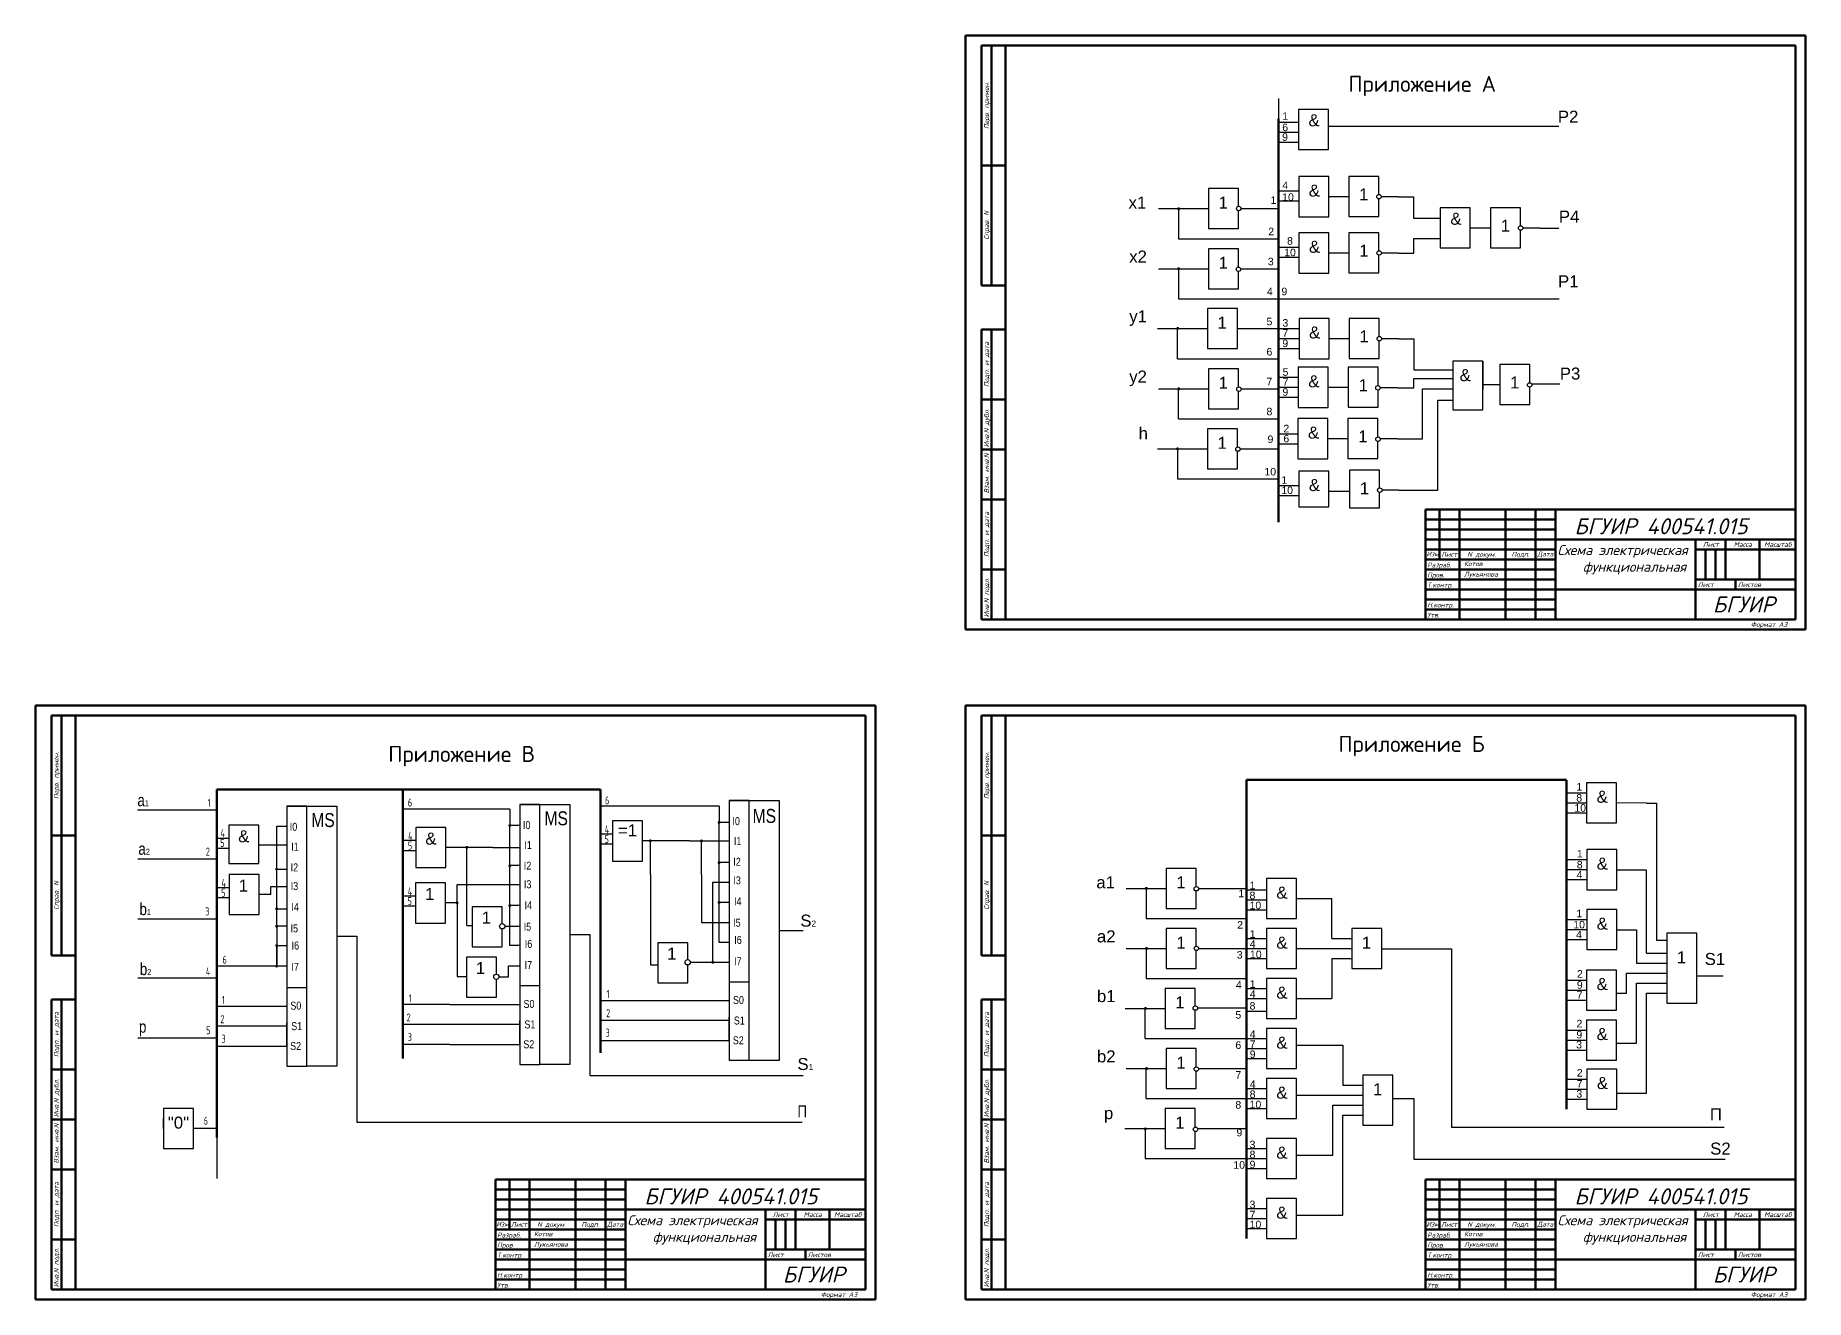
# Model space of a CAD drawing. Header units: millimetres. Extents: x 600 to 1485, y -250 to 382.
import ezdxf
from ezdxf.enums import TextEntityAlignment as Align

# ---------------------------------------------------------------- set-up
doc = ezdxf.new("R2010")
doc.units = ezdxf.units.MM
doc.layers.add('Формат А4', color=7, linetype='Continuous', lineweight=53)
doc.styles.get("Standard").update_dxf_attribs({"font": 'arial.ttf'})
doc.styles.add('ЕСКД', font='eskd15.shx', dxfattribs={"width": 0.8})
doc.styles.add('чер', font='isocpeur.ttf', dxfattribs={"oblique": 15})

msp = doc.modelspace()

# ---------------------------------------------------------------- hatches: boundary and pattern name
at = {"lineweight": 20}
h = msp.add_hatch(color=7, dxfattribs=at)
edge = h.paths.add_edge_path()
edge.add_arc((1171.57, 295.36), 0.773, 0, 360)
h = msp.add_hatch(color=7, dxfattribs=at)
edge = h.paths.add_edge_path()
edge.add_arc((1171.52, 265.35), 0.773, 0, 360)
h = msp.add_hatch(color=7, dxfattribs=at)
edge = h.paths.add_edge_path()
edge.add_arc((1171.09, 235.54), 0.773, 0, 360)
h = msp.add_hatch(color=7, dxfattribs=at)
edge = h.paths.add_edge_path()
edge.add_arc((1171.63, 205.34), 0.773, 0, 360)
h = msp.add_hatch(color=7, dxfattribs=at)
edge = h.paths.add_edge_path()
edge.add_arc((1170.97, 175.31), 0.773, 0, 360)
at = {"lineweight": 30}
h = msp.add_hatch(color=7, dxfattribs=at)
edge = h.paths.add_edge_path()
edge.add_arc((837.18, -12.98), 0.773, 0, 360)
h = msp.add_hatch(color=7, dxfattribs=at)
edge = h.paths.add_edge_path()
edge.add_arc((941.8, -11.42), 0.773, 0, 360)
h = msp.add_hatch(color=7, dxfattribs=at)
edge = h.paths.add_edge_path()
edge.add_arc((815.7, -23.94), 0.773, 0, 360)
h = msp.add_hatch(color=7, dxfattribs=at)
edge = h.paths.add_edge_path()
edge.add_arc((907.43, -20.63), 0.773, 0, 360)
h = msp.add_hatch(color=7, dxfattribs=at)
edge = h.paths.add_edge_path()
edge.add_arc((933.03, -20.7), 0.773, 0, 360)
h = msp.add_hatch(color=7, dxfattribs=at)
edge = h.paths.add_edge_path()
edge.add_arc((720.63, -34.82), 0.773, 0, 360)
h = msp.add_hatch(color=7, dxfattribs=at)
edge = h.paths.add_edge_path()
edge.add_arc((837.18, -33.1), 0.773, 0, 360)
h = msp.add_hatch(color=7, dxfattribs=at)
edge = h.paths.add_edge_path()
edge.add_arc((941.8, -31.54), 0.773, 0, 360)
at = {"lineweight": 20}
h = msp.add_hatch(color=7, dxfattribs=at)
edge = h.paths.add_edge_path()
edge.add_arc((1155.39, -44.4), 0.773, 0, 360)
at = {"lineweight": 30}
h = msp.add_hatch(color=7, dxfattribs=at)
edge = h.paths.add_edge_path()
edge.add_arc((810.79, -51.66), 0.773, 0, 360)
h = msp.add_hatch(color=7, dxfattribs=at)
edge = h.paths.add_edge_path()
edge.add_arc((837.17, -53.03), 0.773, 0, 360)
h = msp.add_hatch(color=7, dxfattribs=at)
edge = h.paths.add_edge_path()
edge.add_arc((941.79, -51.47), 0.773, 0, 360)
h = msp.add_hatch(color=7, dxfattribs=at)
edge = h.paths.add_edge_path()
edge.add_arc((720.63, -54.63), 0.773, 0, 360)
h = msp.add_hatch(color=7, dxfattribs=at)
edge = h.paths.add_edge_path()
edge.add_arc((720.63, -63.34), 0.773, 0, 360)
h = msp.add_hatch(color=7, dxfattribs=at)
edge = h.paths.add_edge_path()
edge.add_arc((720.63, -73.03), 0.773, 0, 360)
at = {"lineweight": 20}
h = msp.add_hatch(color=7, dxfattribs=at)
edge = h.paths.add_edge_path()
edge.add_arc((1155.49, -74.42), 0.773, 0, 360)
at = {"lineweight": 30}
h = msp.add_hatch(color=7, dxfattribs=at)
edge = h.paths.add_edge_path()
edge.add_arc((720.63, -83.3), 0.773, 0, 360)
h = msp.add_hatch(color=7, dxfattribs=at)
edge = h.paths.add_edge_path()
edge.add_arc((938.62, -81.38), 0.773, 0, 360)
at = {"lineweight": 20}
h = msp.add_hatch(color=7, dxfattribs=at)
edge = h.paths.add_edge_path()
edge.add_arc((1154.99, -104.42), 0.773, 0, 360)
h = msp.add_hatch(color=7, dxfattribs=at)
edge = h.paths.add_edge_path()
edge.add_arc((1155.5, -134.5), 0.773, 0, 360)
h = msp.add_hatch(color=7, dxfattribs=at)
edge = h.paths.add_edge_path()
edge.add_arc((1154.91, -164.66), 0.773, 0, 360)

# ---------------------------------------------------------------- linework, layer by layer
for p, q in [((1221.54, 350.47), (1221.54, 340.33)), ((1221.54, 340.33), (1221.54, 340.33)), ((1221.54, 340.33), (1221.54, 340.33)), ((1221.54, 338.62), (1231.4, 338.62)), ((1246.46, 336.56), (1266.55, 336.56)), ((1266.55, 336.56), (1359.71, 336.56)), ((1359.71, 336.56), (1361.62, 336.56)), ((1221.54, 333.62), (1231.4, 333.62)), ((1221.54, 328.62), (1231.4, 328.62)), ((1201.54, 305.45), (1186.54, 305.45)), ((1186.54, 305.45), (1186.54, 295.45)), ((1201.54, 296.6), (1201.54, 305.45)), ((1221.54, 304.28), (1231.69, 304.28)), ((1246.6, 301.43), (1256.6, 301.43)), ((1281.4, 301.24), (1272.82, 301.24)), ((1281.4, 301.24), (1289, 301.24)), ((1289, 301.24), (1289, 290.57)), ((1161.54, 295.45), (1181.54, 295.45)), ((1171.54, 295.45), (1171.54, 280.33)), ((1181.54, 295.45), (1186.54, 295.45)), ((1186.54, 295.45), (1186.54, 285.45)), ((1201.54, 285.45), (1201.54, 294.38)), ((1202.71, 295.45), (1221.54, 295.45)), ((1221.54, 299.28), (1231.69, 299.28)), ((1186.54, 285.45), (1201.54, 285.45)), ((1289, 290.57), (1302.29, 290.57)), ((1317.31, 285.78), (1327.41, 285.78)), ((1352.22, 285.59), (1343.63, 285.59)), ((1352.22, 285.59), (1359.82, 285.59)), ((1359.82, 285.59), (1361.66, 285.59)), ((1171.54, 280.33), (1221.54, 280.33)), ((1201.54, 275.33), (1186.54, 275.33)), ((1186.54, 275.33), (1186.54, 265.33)), ((1201.54, 266.21), (1201.54, 275.33)), ((1221.54, 276.17), (1231.69, 276.17)), ((1289.1, 273.13), (1289.1, 280.49)), ((1289.1, 280.49), (1302.29, 280.49)), ((1221.54, 271.17), (1231.69, 271.17)), ((1246.69, 273.32), (1256.69, 273.32)), ((1281.5, 273.13), (1272.92, 273.13)), ((1281.5, 273.13), (1289.1, 273.13)), ((1161.54, 265.33), (1181.54, 265.33)), ((1171.54, 265.33), (1171.54, 250.33)), ((1181.54, 265.33), (1186.54, 265.33)), ((1186.54, 265.33), (1186.54, 255.33)), ((1201.54, 255.33), (1201.54, 263.99)), ((1202.56, 265.33), (1221.54, 265.33)), ((1171.54, 250.33), (1221.54, 250.33)), ((1186.54, 255.33), (1201.54, 255.33)), ((1221.54, 250.27), (1361.78, 250.27)), ((1201.01, 245.45), (1186.01, 245.45)), ((1186.01, 245.45), (1186.01, 235.45)), ((1201.01, 233.45), (1201.01, 245.45)), ((1161.01, 235.45), (1181.01, 235.45)), ((1171.01, 220.33), (1171.01, 235.45)), ((1181.01, 235.45), (1186.01, 235.45)), ((1186.01, 235.45), (1186.01, 225.45)), ((1201.01, 235.45), (1221.54, 235.45)), ((1201.01, 225.45), (1201.01, 233.45)), ((1221.54, 235.45), (1231.76, 235.48)), ((1221.54, 230.48), (1231.76, 230.48)), ((1246.76, 230.48), (1256.76, 230.48)), ((1281.57, 230.29), (1272.99, 230.29)), ((1281.57, 230.29), (1289.17, 230.29)), ((1289.17, 230.29), (1289.17, 214.8)), ((1186.01, 225.45), (1201.01, 225.45)), ((1221.54, 225.48), (1231.76, 225.48)), ((1171.01, 220.33), (1221.54, 220.33)), ((1201.54, 215.33), (1186.54, 215.33)), ((1186.54, 215.33), (1186.54, 205.33)), ((1201.54, 206.26), (1201.54, 215.33)), ((1289.17, 214.8), (1308.59, 214.8)), ((1323.59, 219.17), (1323.59, 204.98)), ((1161.54, 205.33), (1181.54, 205.33)), ((1171.54, 190.33), (1171.54, 205.45)), ((1181.54, 205.33), (1186.54, 205.33)), ((1186.54, 205.33), (1186.54, 195.33)), ((1201.54, 195.33), (1201.54, 204.05)), ((1202.78, 205.33), (1221.54, 205.33)), ((1221.54, 211.07), (1231.39, 211.07)), ((1221.54, 206.07), (1231.39, 206.07)), ((1246.39, 206.07), (1256.39, 206.07)), ((1281.2, 205.88), (1272.28, 205.88)), ((1281.2, 205.88), (1289.16, 205.88)), ((1289.16, 205.88), (1289.16, 210.4)), ((1289.16, 210.4), (1308.59, 210.4)), ((1293.48, 180.26), (1293.48, 205.3)), ((1293.48, 205.3), (1308.59, 205.3)), ((1323.59, 207.49), (1332.14, 207.49)), ((1362.13, 207.6), (1348.12, 207.6)), ((1186.54, 195.33), (1201.54, 195.33)), ((1221.39, 201.07), (1231.39, 201.07)), ((1301.06, 154.67), (1301.06, 199.68)), ((1301.06, 199.68), (1308.59, 199.68)), ((1171.54, 190.33), (1221.54, 190.33)), ((1201.01, 185.33), (1186.01, 185.33)), ((1186.01, 185.33), (1186.01, 175.33)), ((1201.01, 176.28), (1201.01, 185.33)), ((1221.82, 182.85), (1231.21, 182.85)), ((1221.82, 177.85), (1231.21, 177.85)), ((1246.21, 180.45), (1256.21, 180.45)), ((1281.01, 180.26), (1272.35, 180.26)), ((1281.01, 180.26), (1293.48, 180.26)), ((1161.01, 175.33), (1181.01, 175.33)), ((1171.01, 175.33), (1171.01, 160.33)), ((1181.01, 175.33), (1186.01, 175.33)), ((1186.01, 175.33), (1186.01, 165.33)), ((1201.01, 165.33), (1201.01, 174.08)), ((1202.3, 175.33), (1221.54, 175.33)), ((1171.01, 160.33), (1221.54, 160.33)), ((1186.01, 165.33), (1201.01, 165.33)), ((1221.66, 156.95), (1231.66, 156.95)), ((1221.66, 151.95), (1231.66, 151.95)), ((1246.66, 154.2), (1256.66, 154.2)), ((1281.69, 154.67), (1273.22, 154.67)), ((1281.69, 154.67), (1291.24, 154.67)), ((1291.24, 154.67), (1301.06, 154.67)), ((783.71, 4.93), (790.22, 4.93)), ((1365.52, 3.39), (1375.52, 3.39)), ((837.2, -4.82), (783.71, -4.82)), ((837.2, -4.82), (837.2, -13)), ((941.83, -3.26), (882.44, -3.26)), ((941.83, -3.26), (941.83, -11.44)), ((1365.52, -1.61), (1375.52, -1.61)), ((1365.52, -6.61), (1375.52, -6.61)), ((1405.41, -1.76), (1390.47, -1.6)), ((1405.41, -1.76), (1410.46, -1.76)), ((1410.46, -1.76), (1410.46, -70.31)), ((720.63, -34.82), (720.63, -13.28)), ((720.63, -13.28), (725.63, -13.3)), ((837.2, -73), (837.2, -13)), ((882.44, -17.22), (888.54, -17.22)), ((941.83, -71.44), (941.83, -11.44)), ((690.67, -19.31), (696.64, -19.31)), ((690.67, -24.31), (696.64, -24.31)), ((725.63, -22.79), (711.64, -22.79)), ((783.71, -20.37), (790.22, -20.37)), ((783.71, -25.46), (790.22, -25.46)), ((828.69, -23.94), (805.22, -23.94)), ((815.7, -63.04), (815.7, -23.94)), ((828.69, -23.94), (842.2, -23.94)), ((882.44, -22.22), (888.54, -22.22)), ((927.02, -20.7), (903.54, -20.7)), ((907.48, -37.47), (907.48, -21.41)), ((927.02, -20.7), (946.92, -20.7)), ((933.08, -37.54), (933.08, -21.48)), ((720.63, -54.63), (720.63, -34.82)), ((720.63, -34.82), (725.63, -34.82)), ((1180.4, -34.41), (1165.4, -34.41)), ((1165.4, -34.41), (1165.4, -44.41)), ((1180.4, -43.51), (1180.4, -34.41)), ((1365.57, -30.05), (1375.57, -30.05)), ((1365.57, -35.05), (1375.57, -35.05)), ((1405.47, -35.31), (1390.6, -35.31)), ((1405.47, -76.85), (1405.47, -35.31)), ((690.64, -43.99), (696.88, -43.99)), ((717.63, -47.47), (717.63, -43.56)), ((717.63, -43.56), (725.63, -43.56)), ((810.79, -51.66), (810.79, -42.43)), ((810.79, -42.43), (842.2, -42.43)), ((907.48, -37.47), (907.48, -61.43)), ((933.08, -37.54), (933.08, -61.5)), ((1365.57, -40.05), (1375.57, -40.05)), ((690.64, -48.99), (696.88, -48.99)), ((717.63, -47.47), (711.88, -47.47)), ((783.81, -48.18), (790.04, -48.18)), ((810.79, -51.66), (805.04, -51.66)), ((810.79, -51.66), (810.79, -88.55)), ((1145.4, -44.41), (1165.4, -44.41)), ((1155.4, -44.41), (1155.4, -59.54)), ((1165.4, -44.41), (1165.4, -54.41)), ((1180.4, -54.41), (1180.4, -45.74)), ((1181.49, -44.41), (1205.4, -44.41)), ((1205.4, -45.22), (1215.32, -45.22)), ((1205.4, -50.22), (1215.32, -50.22)), ((1230.4, -49.54), (1240.4, -49.54)), ((1240.16, -49.54), (1248.16, -49.54)), ((1248.16, -69.54), (1248.16, -49.54)), ((720.63, -63.3), (720.63, -54.63)), ((720.63, -54.63), (725.63, -54.63)), ((783.81, -53.18), (790.04, -53.18)), ((907.48, -61.43), (907.48, -82.63)), ((933.08, -61.5), (946.92, -61.5)), ((1155.4, -59.54), (1205.4, -59.54)), ((1165.4, -54.41), (1180.4, -54.41)), ((1205.4, -55.22), (1215.32, -55.22)), ((1365.57, -60.05), (1375.57, -60.05)), ((720.63, -63.3), (720.63, -83.3)), ((760.63, -68.3), (760.63, -161.22)), ((815.7, -63.04), (818.42, -63.04)), ((834.92, -63.28), (842.09, -63.28)), ((877.2, -67.43), (877.2, -138.04)), ((981.92, -65.47), (983.79, -65.47)), ((1180.4, -64.54), (1165.4, -64.54)), ((1165.4, -64.54), (1165.4, -74.54)), ((1180.4, -73.31), (1180.4, -64.54)), ((1205.4, -69.54), (1215.4, -69.54)), ((1248.16, -69.54), (1258.16, -69.54)), ((1365.57, -65.05), (1375.57, -65.05)), ((1365.57, -70.05), (1375.57, -70.05)), ((1390.59, -65.13), (1400.47, -65.13)), ((1400.47, -65.13), (1400.47, -81.85)), ((1410.46, -70.31), (1415.65, -70.31)), ((720.63, -83.3), (720.63, -73.03)), ((720.63, -73.03), (725.63, -73.03)), ((828.42, -73.58), (833.42, -73.58)), ((938.63, -80.6), (938.63, -74.11)), ((1145.4, -74.54), (1165.4, -74.54)), ((1155.4, -74.54), (1155.4, -89.54)), ((1165.4, -74.54), (1165.4, -84.54)), ((1180.4, -84.54), (1180.4, -75.54)), ((1181.56, -74.54), (1205.4, -74.54)), ((1205.4, -74.54), (1215.4, -74.54)), ((1205.4, -79.54), (1215.4, -79.54)), ((1230.4, -74.54), (1240.4, -74.54)), ((1240.16, -74.54), (1250.66, -74.54)), ((1248.16, -74.54), (1258.16, -74.54)), ((1248.16, -79.54), (1258.16, -79.54)), ((1248.16, -79.54), (1248.16, -99.54)), ((1273.16, -74.63), (1283.54, -74.63)), ((1283.54, -74.63), (1308, -74.63)), ((1308, -74.63), (1308, -163.77)), ((1405.47, -76.85), (1415.65, -76.85)), ((720.63, -83.3), (690.65, -83.3)), ((836.56, -88.61), (836.56, -83.1)), ((836.56, -83.1), (842.2, -83.1)), ((907.48, -82.63), (911.12, -82.63)), ((927.4, -81.38), (946.92, -81.38)), ((1165.4, -84.54), (1180.4, -84.54)), ((1395.47, -96.85), (1395.47, -86.85)), ((1395.47, -86.85), (1405.47, -86.85)), ((1400.47, -81.85), (1405.47, -81.85)), ((1405.47, -81.85), (1415.65, -81.85)), ((1405.47, -86.85), (1415.65, -86.85)), ((1430.85, -88.17), (1443.85, -88.17)), ((810.79, -88.55), (815.48, -88.55)), ((831.76, -88.61), (836.56, -88.61)), ((921.12, -91.59), (926.12, -91.59)), ((1155.4, -89.54), (1205.4, -89.54)), ((1179.87, -94.41), (1164.87, -94.41)), ((1164.87, -94.41), (1164.87, -104.41)), ((1179.87, -103.17), (1179.87, -94.41)), ((1205.4, -94.54), (1215.4, -94.54)), ((1365.51, -90.25), (1375.51, -90.25)), ((1365.51, -95.25), (1375.51, -95.25)), ((1390.47, -96.85), (1395.47, -96.85)), ((1400.47, -121.85), (1400.47, -91.85)), ((1400.47, -91.85), (1405.47, -91.85)), ((1405.47, -91.85), (1415.65, -91.85)), ((1405.47, -96.85), (1415.65, -96.85)), ((1405.47, -146.85), (1405.47, -96.85)), ((807.16, -102.42), (783.81, -102.42)), ((825.48, -98.82), (830.48, -98.82)), ((1144.87, -104.41), (1164.87, -104.41)), ((1154.87, -119.54), (1154.87, -104.41)), ((1164.87, -104.41), (1164.87, -114.41)), ((1179.87, -114.41), (1179.87, -105.4)), ((1205.4, -104.33), (1181.03, -104.33)), ((1205.4, -99.54), (1215.4, -99.54)), ((1205.5, -105.84), (1215.5, -105.84)), ((1230.4, -99.54), (1240.4, -99.54)), ((1240.16, -99.54), (1248.16, -99.54)), ((1365.51, -100.25), (1375.51, -100.25)), ((807.2, -112.42), (783.71, -112.42)), ((1164.87, -114.41), (1179.87, -114.41)), ((807.2, -122.42), (783.81, -122.42)), ((1154.87, -119.54), (1205.4, -119.54)), ((1205.4, -119.54), (1215.4, -119.54)), ((1230.72, -122.85), (1241.22, -122.85)), ((1241.22, -122.85), (1253.72, -122.85)), ((1253.72, -122.85), (1253.72, -142.85)), ((1365.51, -115.25), (1375.51, -115.25)), ((1365.51, -120.25), (1375.51, -120.25)), ((1390.47, -121.85), (1400.47, -121.85)), ((1180.4, -124.54), (1165.4, -124.54)), ((1165.4, -124.54), (1165.4, -134.54)), ((1180.4, -133.65), (1180.4, -124.54)), ((1205.4, -124.54), (1215.4, -124.54)), ((1205.4, -129.54), (1215.4, -129.54)), ((1365.51, -125.25), (1375.51, -125.25)), ((877.2, -138.04), (983.85, -138.04)), ((1145.4, -134.54), (1165.4, -134.54)), ((1155.4, -149.54), (1155.4, -134.41)), ((1165.4, -134.54), (1165.4, -144.54)), ((1180.4, -144.54), (1180.4, -135.88)), ((1181.48, -134.54), (1205.4, -134.54)), ((1365.65, -139.73), (1375.65, -139.73)), ((1155.4, -149.54), (1205.93, -149.54)), ((1165.4, -144.54), (1180.4, -144.54)), ((1205.4, -144.54), (1215.4, -144.54)), ((1205.4, -149.54), (1215.4, -149.54)), ((1230.72, -147.85), (1243.72, -147.85)), ((1243.72, -147.85), (1253.72, -147.85)), ((1253.72, -142.85), (1263.72, -142.85)), ((1253.72, -147.85), (1263.72, -147.85)), ((1278.59, -149.54), (1289.09, -149.54)), ((1289.09, -149.54), (1289.09, -179.82)), ((1365.65, -144.73), (1375.65, -144.73)), ((1365.65, -149.73), (1375.65, -149.73)), ((1390.47, -146.85), (1405.47, -146.85)), ((1179.87, -154.54), (1164.87, -154.54)), ((1164.87, -154.54), (1164.87, -164.54)), ((1179.87, -163.75), (1179.87, -154.54)), ((1205.4, -154.54), (1215.4, -154.54)), ((1248.72, -177.85), (1248.72, -152.85)), ((1248.72, -152.85), (1253.72, -152.85)), ((1253.72, -152.85), (1263.72, -152.85)), ((1253.72, -157.85), (1263.72, -157.85)), ((1253.72, -207.85), (1253.72, -157.85)), ((760.63, -161.22), (983.26, -161.22)), ((1144.69, -164.54), (1164.87, -164.54)), ((1154.87, -164.54), (1154.87, -179.54)), ((1164.87, -164.54), (1164.87, -174.54)), ((1179.87, -174.54), (1179.87, -165.96)), ((1181.08, -164.54), (1204.87, -164.54)), ((1308, -163.77), (1444.32, -163.77)), ((690.66, -169.02), (690.66, -189.45)), ((1164.87, -174.54), (1179.87, -174.54)), ((1205.4, -174.54), (1215.4, -174.54)), ((1154.87, -179.54), (1205.4, -179.54)), ((1205.4, -179.54), (1215.4, -179.54)), ((1205.4, -184.54), (1215.4, -184.54)), ((1230.72, -177.85), (1241.22, -177.85)), ((1241.22, -177.85), (1248.72, -177.85)), ((1289.09, -179.82), (1444.78, -179.82)), ((1205.4, -204.54), (1215.4, -204.54)), ((1205.4, -209.54), (1215.4, -209.54)), ((1230.72, -207.85), (1241.22, -207.85)), ((1241.22, -207.85), (1253.72, -207.85)), ((1205.4, -214.54), (1215.4, -214.54))]:
    msp.add_line(p, q)
at = {"lineweight": 70}
for p, q in [((1221.54, 325.45), (1221.54, 340.33)), ((1221.54, 325.45), (1221.54, 138.61)), ((1205.4, -14.41), (1205.4, 9.79)), ((1205.4, 9.79), (1365.4, 9.79)), ((1365.51, 9.75), (1365.51, -154.72)), ((690.64, 4.93), (882.44, 4.93)), ((690.64, 4.93), (690.66, -169.02)), ((783.71, 4.93), (783.71, -129.5)), ((882.44, 4.93), (882.44, -126.66)), ((1205.4, -14.41), (1205.4, -219.54))]:
    msp.add_line(p, q, dxfattribs=at)
at = {"lineweight": 30}
for p, q in [((651.1, -5.12), (690.47, -5.12)), ((651.28, -29.57), (690.64, -29.57)), ((651.28, -59.57), (690.64, -59.57)), ((651.28, -89.17), (690.64, -89.17)), ((651.28, -119.18), (690.64, -119.18))]:
    msp.add_line(p, q, dxfattribs=at)
at = {"color": 7, "lineweight": 30}
for p, q in [((725.63, -3.3), (725.63, -133.3)), ((735.63, -3.3), (725.63, -3.3)), ((725.63, -3.3), (750.63, -3.3)), ((725.63, -3.3), (725.63, -13.3)), ((735.63, -133.3), (735.63, -3.3)), ((750.63, -3.3), (750.63, -133.3)), ((842.2, -2.43), (842.2, -132.43)), ((852.2, -2.43), (842.2, -2.43)), ((842.2, -2.43), (867.2, -2.43)), ((842.2, -2.43), (842.2, -12.43)), ((852.2, -132.43), (852.2, -2.43)), ((867.2, -2.43), (867.2, -132.43)), ((946.92, -0.47), (946.92, -130.47)), ((956.92, -0.47), (946.92, -0.47)), ((946.92, -0.47), (971.92, -0.47)), ((956.92, -130.47), (956.92, -0.47)), ((971.92, -0.47), (971.92, -130.47)), ((842.2, -13), (837.2, -13)), ((946.83, -11.44), (941.83, -11.44)), ((690.67, -32.06), (690.67, -52.06)), ((725.63, -33.3), (725.63, -43.3)), ((842.2, -33), (837.2, -33)), ((842.2, -32.43), (842.2, -42.43)), ((946.83, -31.44), (941.83, -31.44)), ((842.2, -53), (837.2, -53)), ((842.2, -52.43), (842.2, -62.43)), ((946.83, -51.44), (941.83, -51.44)), ((725.63, -53.3), (725.63, -63.3)), ((818.42, -53.58), (818.42, -73.58)), ((833.42, -53.58), (818.42, -53.58)), ((833.42, -62.09), (833.42, -53.58)), ((725.63, -63.3), (720.63, -63.3)), ((750.63, -68.3), (760.63, -68.3)), ((833.42, -73.58), (833.42, -64.68)), ((867.2, -67.43), (877.2, -67.43)), ((971.92, -65.47), (981.92, -65.47)), ((725.63, -73.3), (725.63, -83.3)), ((815.48, -78.82), (815.48, -98.82)), ((830.48, -78.82), (815.48, -78.82)), ((818.42, -73.58), (828.42, -73.58)), ((830.48, -87.34), (830.48, -78.82)), ((842.2, -73), (837.2, -73)), ((842.2, -72.43), (842.2, -82.43)), ((911.12, -71.59), (911.12, -91.59)), ((926.12, -71.59), (911.12, -71.59)), ((926.12, -80.1), (926.12, -71.59)), ((946.83, -71.44), (941.83, -71.44)), ((725.63, -83.3), (720.63, -83.3)), ((926.12, -91.59), (926.12, -82.69)), ((725.63, -93.9), (735.63, -93.9)), ((830.48, -98.82), (830.48, -89.93)), ((842.2, -93.03), (852.2, -93.03)), ((911.12, -91.59), (921.12, -91.59)), ((946.92, -91.08), (956.92, -91.08)), ((690.58, -103.28), (725.63, -103.29)), ((807.16, -102.42), (842.2, -102.42)), ((815.48, -98.82), (825.48, -98.82)), ((882.44, -100.47), (946.92, -100.47)), ((725.63, -113.29), (690.63, -113.29)), ((725.63, -123.29), (725.63, -111.56)), ((725.63, -111.56), (725.63, -113.29)), ((725.63, -113.29), (725.63, -123.29)), ((783.81, -124.23), (783.81, -114.23)), ((842.2, -112.42), (807.2, -112.42)), ((842.2, -122.42), (842.2, -110.7)), ((842.2, -110.7), (842.2, -112.42)), ((842.2, -112.42), (842.2, -122.42)), ((946.92, -110.47), (882.44, -110.47)), ((946.92, -120.47), (946.92, -108.74)), ((946.92, -108.74), (946.92, -110.47)), ((946.92, -110.47), (946.92, -120.47)), ((690.63, -123.29), (725.63, -123.29)), ((807.2, -122.42), (842.2, -122.42)), ((882.44, -120.47), (946.92, -120.47)), ((842.2, -132.43), (852.2, -132.43)), ((867.2, -132.43), (852.2, -132.43)), ((971.92, -130.47), (946.92, -130.47)), ((725.63, -133.3), (735.63, -133.3)), ((750.63, -133.3), (735.63, -133.3)), ((664.05, -154.51), (664.05, -174.51)), ((679.08, -154.51), (664.08, -154.51)), ((664.08, -154.51), (664.08, -159.51)), ((679.05, -165.61), (679.08, -154.51)), ((664.08, -164.51), (664.08, -159.51)), ((664.08, -164.51), (664.08, -169.51)), ((664.08, -164.51), (664.08, -169.51)), ((679.05, -164.29), (690.62, -164.28)), ((679.05, -174.51), (679.05, -165.61)), ((664.03, -174.51), (679.05, -174.51))]:
    msp.add_line(p, q, dxfattribs=at)
for points in [[(1231.46, 325.02), (1246.46, 325.02), (1246.46, 344.88), (1231.46, 344.88)], [(1231.6, 291.28), (1246.6, 291.28), (1246.6, 311.43), (1231.6, 311.43)], [(1302.31, 275.73), (1317.31, 275.73), (1317.31, 295.88), (1302.31, 295.88)], [(1231.69, 263.17), (1246.69, 263.17), (1246.69, 283.32), (1231.69, 283.32)], [(1231.76, 220.33), (1246.76, 220.33), (1246.76, 240.48), (1231.76, 240.48)], [(1231.39, 195.92), (1246.39, 195.92), (1246.39, 216.07), (1231.39, 216.07)], [(1308.59, 194.74), (1323.59, 194.74), (1323.59, 219.17), (1308.59, 219.17)], [(1231.21, 170.3), (1246.21, 170.3), (1246.21, 190.45), (1231.21, 190.45)], [(1231.66, 146.25), (1246.66, 146.25), (1246.66, 164.2), (1231.66, 164.2)], [(1375.52, -11.6), (1390.52, -11.6), (1390.52, 8.39), (1375.52, 8.39)], [(696.64, -32.06), (711.64, -32.06), (711.64, -12.79), (696.64, -12.79)], [(790.22, -34.02), (805.22, -34.02), (805.22, -13.94), (790.22, -13.94)], [(888.54, -30.78), (903.54, -30.78), (903.54, -10.7), (888.54, -10.7)], [(1375.57, -45.09), (1390.57, -45.09), (1390.57, -25.05), (1375.57, -25.05)], [(696.88, -57.55), (711.88, -57.55), (711.88, -37.47), (696.88, -37.47)], [(790.04, -61.74), (805.04, -61.74), (805.04, -41.66), (790.04, -41.66)], [(1215.4, -59.54), (1230.4, -59.54), (1230.4, -39.54), (1215.4, -39.54)], [(1375.57, -75.04), (1390.57, -75.04), (1390.57, -55.05), (1375.57, -55.05)], [(1215.4, -84.54), (1230.4, -84.54), (1230.4, -64.54), (1215.4, -64.54)], [(1258.16, -84.54), (1273.16, -84.54), (1273.16, -64.54), (1258.16, -64.54)], [(1415.65, -101.85), (1430.65, -101.85), (1430.65, -66.78), (1415.65, -66.78)], [(1375.51, -105.25), (1390.51, -105.25), (1390.51, -85.25), (1375.51, -85.25)], [(1215.4, -109.54), (1230.4, -109.54), (1230.4, -89.54), (1215.4, -89.54)], [(1215.4, -134.54), (1230.4, -134.54), (1230.4, -114.54), (1215.4, -114.54)], [(1375.51, -130.25), (1390.51, -130.25), (1390.51, -110.25), (1375.51, -110.25)], [(1215.4, -159.47), (1230.4, -159.47), (1230.4, -139.54), (1215.4, -139.54)], [(1263.72, -162.85), (1278.72, -162.85), (1278.72, -137.85), (1263.72, -137.85)], [(1375.65, -154.73), (1390.65, -154.73), (1390.65, -134.73), (1375.65, -134.73)], [(1215.4, -189.45), (1230.4, -189.45), (1230.4, -169.54), (1215.4, -169.54)], [(1215.4, -219.54), (1230.4, -219.54), (1230.4, -199.54), (1215.4, -199.54)]]:
    msp.add_lwpolyline(points, close=True)
for points in [[(1271.59, 302.47), (1271.59, 311.47), (1256.59, 311.47), (1256.59, 291.47), (1271.59, 291.47), (1271.59, 300.25)], [(1342.4, 286.82), (1342.4, 295.82), (1327.4, 295.82), (1327.4, 275.82), (1342.4, 275.82), (1342.4, 284.6)], [(1271.69, 274.36), (1271.69, 283.36), (1256.69, 283.36), (1256.69, 263.36), (1271.69, 263.36), (1271.69, 272.14)], [(1271.76, 231.51), (1271.76, 240.52), (1256.76, 240.52), (1256.76, 220.52), (1271.76, 220.52), (1271.76, 229.3)], [(1271.39, 206.91), (1271.39, 216.11), (1256.39, 216.11), (1256.39, 196.11), (1271.39, 196.11), (1271.39, 204.72)], [(1347.12, 208.38), (1347.12, 217.47), (1332.12, 217.47), (1332.12, 197.47), (1347.12, 197.47), (1347.12, 206.15)], [(1271.2, 181.25), (1271.2, 190.49), (1256.2, 190.49), (1256.2, 170.49), (1271.2, 170.49), (1271.2, 179.02)], [(1272, 155.76), (1272, 164.59), (1257, 164.59), (1257, 145.9), (1272, 145.9), (1272, 153.54)], [(938.63, -74.11), (938.63, -41.33), (946.92, -41.33)]]:
    msp.add_lwpolyline(points)
for centre in [(1271.71, 301.36), (1201.6, 295.49), (1342.53, 285.71), (1271.81, 273.25), (1201.46, 265.1), (1271.88, 230.41), (1201.68, 205.15), (1271.17, 205.82), (1347.06, 207.26), (1271.24, 180.14), (1201.2, 175.18), (1272.11, 154.65), (1180.4, -44.62), (1180.45, -74.43), (1179.92, -104.28), (1180.38, -134.76), (1180.01, -164.86)]:
    msp.add_circle(centre, 1.11)
for centre in [(833.39, -63.37), (830.44, -88.61), (926.09, -81.38)]:
    msp.add_circle(centre, 1.32, dxfattribs=at)
at = {"layer": 'Формат А4', "color": 7}
for p, q in [((1065, 85), (1065, 382)), ((1065, 382), (1485, 382)), ((1485, 382), (1485, 85)), ((1073, 257), (1073, 377)), ((1073, 377), (1295, 377)), ((1078, 377), (1078, 257)), ((1295, 377), (1078, 377)), ((1085, 90), (1085, 377)), ((1295, 377), (1480, 377)), ((1480, 377), (1480, 90)), ((1085, 317), (1073, 317)), ((1085, 257), (1073, 257)), ((1073, 90), (1073, 235)), ((1073, 235), (1085, 235)), ((1078, 235), (1078, 90)), ((1085, 235), (1078, 235)), ((1073, 200), (1085, 200)), ((1085, 175), (1073, 175)), ((1073, 150), (1085, 150)), ((1295, 145), (1480, 145)), ((1295, 145), (1295, 90)), ((1302, 120), (1302, 145)), ((1312, 145), (1312, 90)), ((1335, 90), (1335, 145)), ((1350, 145), (1350, 90)), ((1360, 90), (1360, 145)), ((1295, 140), (1360, 140)), ((1360, 135), (1295, 135)), ((1295, 130), (1360, 130)), ((1360, 125), (1295, 125)), ((1480, 130), (1360, 130)), ((1430, 130), (1430, 90)), ((1430, 125), (1480, 125)), ((1435, 110), (1435, 125)), ((1440, 125), (1440, 110)), ((1445, 130), (1445, 110)), ((1462, 110), (1462, 130)), ((1295, 120), (1360, 120)), ((1085, 115), (1073, 115)), ((1360, 115), (1295, 115)), ((1295, 110), (1360, 110)), ((1480, 110), (1430, 110)), ((1450, 105), (1450, 110)), ((1360, 105), (1295, 105)), ((1295, 100), (1360, 100)), ((1360, 105), (1480, 105)), ((1295, 90), (1073, 90)), ((1073, 90), (1295, 90)), ((1360, 95), (1295, 95)), ((1480, 90), (1295, 90)), ((1485, 85), (1065, 85)), ((600, -250), (600, 47)), ((600, 47), (1020, 47)), ((1020, 47), (1020, -250)), ((1065, -250), (1065, 47)), ((1065, 47), (1485, 47)), ((1485, 47), (1485, -250)), ((608, -78), (608, 42)), ((608, 42), (830, 42)), ((613, 42), (613, -78)), ((830, 42), (613, 42)), ((620, -245), (620, 42)), ((830, 42), (1015, 42)), ((1015, 42), (1015, -245)), ((1073, -78), (1073, 42)), ((1073, 42), (1295, 42)), ((1078, 42), (1078, -78)), ((1295, 42), (1078, 42)), ((1085, -245), (1085, 42)), ((1295, 42), (1480, 42)), ((1480, 42), (1480, -245)), ((620, -18), (608, -18)), ((1085, -18), (1073, -18)), ((620, -78), (608, -78)), ((1085, -78), (1073, -78)), ((608, -245), (608, -100)), ((608, -100), (620, -100)), ((613, -100), (613, -245)), ((620, -100), (613, -100)), ((1073, -245), (1073, -100)), ((1073, -100), (1085, -100)), ((1078, -100), (1078, -245)), ((1085, -100), (1078, -100)), ((608, -135), (620, -135)), ((1073, -135), (1085, -135)), ((620, -160), (608, -160)), ((1085, -160), (1073, -160)), ((608, -185), (620, -185)), ((1073, -185), (1085, -185)), ((830, -190), (1015, -190)), ((830, -190), (830, -245)), ((837, -215), (837, -190)), ((847, -190), (847, -245)), ((870, -245), (870, -190)), ((885, -190), (885, -245)), ((895, -245), (895, -190)), ((1295, -190), (1480, -190)), ((1295, -190), (1295, -245)), ((1302, -215), (1302, -190)), ((1312, -190), (1312, -245)), ((1335, -245), (1335, -190)), ((1350, -190), (1350, -245)), ((1360, -245), (1360, -190)), ((830, -195), (895, -195)), ((895, -200), (830, -200)), ((1295, -195), (1360, -195)), ((1360, -200), (1295, -200)), ((830, -205), (895, -205)), ((895, -210), (830, -210)), ((1015, -205), (895, -205)), ((965, -205), (965, -245)), ((965, -210), (1015, -210)), ((970, -225), (970, -210)), ((975, -210), (975, -225)), ((980, -205), (980, -225)), ((997, -225), (997, -205)), ((1295, -205), (1360, -205)), ((1360, -210), (1295, -210)), ((1480, -205), (1360, -205)), ((1430, -205), (1430, -245)), ((1430, -210), (1480, -210)), ((1435, -225), (1435, -210)), ((1440, -210), (1440, -225)), ((1445, -205), (1445, -225)), ((1462, -225), (1462, -205)), ((620, -220), (608, -220)), ((830, -215), (895, -215)), ((895, -220), (830, -220)), ((1085, -220), (1073, -220)), ((1295, -215), (1360, -215)), ((1360, -220), (1295, -220)), ((830, -225), (895, -225)), ((895, -230), (830, -230)), ((895, -230), (1015, -230)), ((1015, -225), (965, -225)), ((985, -230), (985, -225)), ((1295, -225), (1360, -225)), ((1360, -230), (1295, -230)), ((1360, -230), (1480, -230)), ((1480, -225), (1430, -225)), ((1450, -230), (1450, -225)), ((830, -235), (895, -235)), ((1295, -235), (1360, -235)), ((830, -245), (608, -245)), ((608, -245), (830, -245)), ((895, -240), (830, -240)), ((1015, -245), (830, -245)), ((1295, -245), (1073, -245)), ((1073, -245), (1295, -245)), ((1360, -240), (1295, -240)), ((1480, -245), (1295, -245)), ((1020, -250), (600, -250)), ((1485, -250), (1065, -250))]:
    msp.add_line(p, q, dxfattribs=at)

# ---------------------------------------------------------------- texts
for s, height, p in [('6', 3.77, (1223.35, 334.15)), ('1', 3.77, (1223.35, 339.8)), ('&', 6, (1236.46, 336.56)), ('P2', 6, (1361.16, 338.37)), ('9', 3.77, (1223.29, 329.3)), ('x1', 6, (1146.54, 295.45)), ('1', 6, (1191.54, 295.45)), ('1', 3.77, (1217.48, 297.74)), ('4', 3.77, (1223.37, 305.18)), ('10', 3.767, (1223.32, 299.28)), ('&', 6, (1236.6, 301.43)), ('1', 6, (1261.75, 299.49)), ('&', 6, (1307.43, 287.34)), ('P4', 6, (1361.66, 288.42)), ('2', 3.77, (1216.36, 282.08)), ('1', 6, (1332.56, 283.84)), ('x2', 6, (1146.85, 268.44)), ('10', 3.767, (1224.32, 271.63)), ('8', 3.77, (1225.75, 277.38)), ('&', 6, (1236.69, 273.32)), ('1', 6, (1261.84, 271.38)), ('1', 6, (1191.54, 265.33)), ('3', 3.77, (1216.14, 267.08)), ('P1', 6, (1361.25, 256.04)), ('4', 3.77, (1215.7, 252.08)), ('9', 3.77, (1222.95, 252.11)), ('y1', 6, (1146.85, 238.57)), ('1', 6, (1191.01, 235.45)), ('5', 3.77, (1215.47, 237.08)), ('3', 3.77, (1223.44, 236.38)), ('7', 3.77, (1223.44, 231.38)), ('&', 6, (1236.76, 230.48)), ('1', 6, (1261.91, 228.54)), ('6', 3.77, (1215.47, 221.96)), ('9', 3.77, (1223.39, 226.17)), ('y2', 6, (1146.85, 208.44)), ('5', 3.77, (1223.5, 211.83)), ('&', 6, (1312.06, 209.15)), ('P3', 6, (1362.13, 209.95)), ('1', 6, (1191.54, 205.33)), ('7', 3.77, (1215.47, 207.08)), ('9', 3.77, (1223.44, 201.85)), ('7', 3.77, (1223.5, 206.83)), ('&', 6, (1236.39, 206.07)), ('1', 6, (1261.54, 204.14)), ('1', 6, (1337.28, 205.49)), ('8', 3.77, (1215.47, 192.08)), ('h', 6, (1151.54, 180.06)), ('2', 3.77, (1223.92, 183.56)), ('&', 6, (1236.21, 180.45)), ('1', 6, (1191.01, 175.33)), ('9', 3.77, (1216, 178.22)), ('6', 3.77, (1223.92, 178.56)), ('1', 6, (1261.36, 178.51)), ('10', 3.767, (1214.42, 162.03)), ('1', 3.77, (1222.93, 157.86)), ('&', 6, (1236.66, 154.2)), ('10', 3.767, (1222.87, 152.72)), ('1', 6, (1262.16, 152.61)), ('8', 3.77, (1370.36, -1.05)), ('1', 3.77, (1370.42, 4.49)), ('&', 6, (1380.52, -1.61)), ('10', 3.767, (1369.39, -6.07)), ('&', 6, (701.37, -21.37)), ('&', 6, (794.95, -22.52)), ('=1', 6, (891.23, -18.43)), ('1', 3.77, (1370.66, -28.93)), ('8', 3.77, (1370.6, -34.46)), ('&', 6, (1380.57, -35.05)), ('1', 6, (701.62, -46.05)), ('1', 6, (794.78, -50.24)), ('a1', 6, (1130.4, -44.41)), ('1', 6, (1170.4, -44.41)), ('1', 3.77, (1207, -44.84)), ('&', 6, (1220.4, -49.54)), ('4', 3.77, (1370.47, -39.48)), ('1', 3.77, (1201.39, -48.88)), ('8', 3.77, (1207, -49.84)), ('10', 3.767, (1207, -54.84)), ('1', 6, (823.15, -62.01)), ('2', 3.77, (1200.82, -64.54)), ('10', 3.767, (1368.84, -64.42)), ('1', 3.77, (1370.42, -58.88)), ('&', 6, (1380.57, -65.05)), ('a2', 6, (1130.71, -71.43)), ('1', 6, (1170.4, -74.54)), ('4', 3.77, (1207.08, -74.16)), ('1', 3.77, (1207.08, -69.16)), ('&', 6, (1220.4, -74.54)), ('1', 6, (1263.16, -74.54)), ('4', 3.77, (1370.23, -69.44)), ('1', 6, (915.85, -80.02)), ('3', 3.77, (1200.6, -79.54)), ('10', 3.767, (1207.19, -79.3)), ('1', 6, (1420.65, -81.85)), ('S1', 6, (1434.56, -82.72)), ('1', 6, (820.2, -87.26)), ('2', 3.77, (1370.7, -89.06)), ('b1', 6, (1130.71, -101.3)), ('4', 3.77, (1200.16, -94.54)), ('4', 3.77, (1207.08, -99.16)), ('1', 3.77, (1207.08, -94.16)), ('&', 6, (1220.4, -99.54)), ('7', 3.77, (1370.51, -99.62)), ('9', 3.77, (1370.64, -94.6)), ('&', 6, (1380.51, -95.25)), ('1', 6, (1169.87, -104.41)), ('5', 3.77, (1199.93, -109.54)), ('8', 3.77, (1207.02, -105.06)), ('2', 3.77, (1370.47, -113.89)), ('&', 6, (1380.51, -120.25)), ('6', 3.77, (1199.93, -124.66)), ('4', 3.77, (1207.08, -119.22)), ('7', 3.77, (1207.08, -124.22)), ('&', 6, (1220.4, -124.54)), ('3', 3.77, (1370.28, -124.44)), ('9', 3.77, (1370.41, -119.43)), ('b2', 6, (1130.71, -131.43)), ('1', 6, (1170.4, -134.54)), ('9', 3.77, (1207.08, -129.22)), ('7', 3.77, (1199.93, -139.54)), ('4', 3.77, (1207.08, -144.22)), ('7', 3.77, (1370.53, -144.02)), ('2', 3.77, (1370.6, -138.48)), ('&', 6, (1380.65, -144.73)), ('8', 3.77, (1207.08, -149.22)), ('&', 6, (1220.4, -149.54)), ('1', 6, (1268.72, -147.85)), ('3', 3.77, (1370.4, -149.04)), ('"0"', 6, (666.22, -164.52)), ('p', 6, (1134.21, -159.81)), ('1', 6, (1169.87, -164.54)), ('8', 3.77, (1199.93, -154.54)), ('10', 3.767, (1207.02, -154.36)), ('П', 6, (1437.13, -160.36)), ('9', 3.77, (1200.46, -168.4)), ('3', 3.77, (1207.02, -174.36)), ('8', 3.77, (1207.02, -179.36)), ('&', 6, (1220.4, -179.54)), ('S2', 6, (1437.29, -177.5)), ('10', 3.767, (1198.88, -184.59)), ('9', 3.77, (1207.02, -184.36)), ('3', 3.77, (1207.02, -204.36)), ('&', 6, (1220.4, -209.54)), ('7', 3.77, (1207.02, -209.36)), ('10', 3.767, (1207.02, -214.36))]:
    msp.add_text(s, height=height).set_placement(p)
at = {"lineweight": 30, "width": 7.615, "attachment_point": 1, "style": 'ЕСКД'}
for s, insert, char_height in [('{\\fArial|b0|i0|c0|p0;а\\H0.5x;1}', (651, 2.66), 6), ('{1}', (686.1, 0.36), 4), ('6', (786.21, 0.47), 4), ('6', (884.75, 1.57), 4), ('{\\fArial|b0|i0|c0|p0;\\H1.75x;MS}', (737.91, -6.77), 4), ('{\\fArial|b0|i0|c0|p0;\\H1.75x;MS}', (854.49, -5.9), 4), ('{\\fArial|b0|i0|c0|p0;\\H0.666667x;I0}', (948.49, -8.81), 6), ('{\\fArial|b0|i0|c0|p0;\\H1.75x;MS}', (958.55, -4.7), 4), ('4', (692.49, -14.8), 4), ('{\\fArial|b0|i0|c0|p0;\\H0.666667x;I0}', (727.19, -11.64), 6), ('4', (786.33, -16.19), 4), ('{\\fArial|b0|i0|c0|p0;\\H0.666667x;I0}', (843.77, -10.77), 6), ('4', (884.65, -12.95), 4), ('{\\fArial|b0|i0|c0|p0;а\\H0.5x;2}', (651.47, -21.62), 6), ('2', (685.22, -24.03), 4), ('5', (692.4, -19.68), 4), ('{\\fArial|b0|i0|c0|p0;I1}', (727.9, -21.61), 4), ('5', (786.24, -21.07), 4), ('{\\fArial|b0|i0|c0|p0;I1}', (844.47, -20.74), 4), ('5', (884.56, -17.83), 4), ('{\\fArial|b0|i0|c0|p0;I1}', (949.19, -18.78), 4), ('{\\fArial|b0|i0|c0|p0;I2}', (727.62, -31.94), 4), ('{\\fArial|b0|i0|c0|p0;I2}', (844.19, -31.08), 4), ('{\\fArial|b0|i0|c0|p0;I2}', (948.91, -29.12), 4), ('4', (692.99, -39.72), 4), ('{\\fArial|b0|i0|c0|p0;\\H0.666667x;I3}', (727.65, -41.24), 6), ('4', (786.16, -43.91), 4), ('{\\fArial|b0|i0|c0|p0;\\H0.666667x;I3}', (844.23, -40.37), 6), ('{\\fArial|b0|i0|c0|p0;\\H0.666667x;I3}', (948.95, -38.42), 6), ('{\\fArial|b0|i0|c0|p0;b\\H0.5x;1}', (652.02, -51.8), 6), ('5', (692.91, -44.6), 4), ('{\\fArial|b0|i0|c0|p0;I4}', (728, -51.73), 4), ('5', (786.07, -48.8), 4), ('{\\fArial|b0|i0|c0|p0;I4}', (844.58, -50.87), 4), ('{\\fArial|b0|i0|c0|p0;I4}', (949.3, -48.91), 4), ('3', (684.91, -53.95), 4), ('{\\fArial|b0|i0|c0|p0;I5}', (844.12, -61.56), 4), ('{\\fArial|b0|i0|c0|p0;I5}', (948.84, -59.6), 4), ('{\\fArial|b0|i0|c0|p0;I5}', (727.55, -62.42), 4), ('{\\fArial|b0|i0|c0|p0;\\H0.666667x;I6}', (844.68, -70.15), 6), ('{\\fArial|b0|i0|c0|p0;\\H0.666667x;I6}', (949.4, -68.19), 6), ('6', (693.52, -78.07), 4), ('{\\fArial|b0|i0|c0|p0;\\H0.666667x;I6}', (728.1, -71.01), 6), ('{\\fArial|b0|i0|c0|p0;I7}', (949.31, -78.86), 4), ('{\\fArial|b0|i0|c0|p0;b\\H0.5x;2}', (652.2, -81.78), 6), ('4', (685.22, -83.95), 4), ('{\\fArial|b0|i0|c0|p0;I7}', (728.01, -81.68), 4), ('{\\fArial|b0|i0|c0|p0;I7}', (844.59, -80.81), 4), ('{1}', (885.51, -95.26), 4), ('{1}', (693.27, -98.19), 4), ('{\\fArial|b0|i0|c0|p0;\\H0.666667x;S0}', (727.46, -101.05), 6), ('{1}', (786.61, -97.39), 4), ('{\\fArial|b0|i0|c0|p0;\\H0.666667x;S0}', (844.04, -100.19), 6), ('2', (885.38, -104.83), 4), ('{\\fArial|b0|i0|c0|p0;\\H0.666667x;S0}', (948.76, -98.23), 6), ('{\\fArial|b0|i0|c0|p0;p}', (651.76, -110.57), 6), ('5', (685.41, -113.34), 4), ('2', (692.48, -107.83), 4), ('{\\fArial|b0|i0|c0|p0;S1}', (727.89, -111.3), 4), ('2', (785.58, -106.96), 4), ('{\\fArial|b0|i0|c0|p0;S1}', (844.46, -110.44), 4), ('3', (885.04, -114.58), 4), ('{\\fArial|b0|i0|c0|p0;S1}', (949.18, -108.48), 4), ('3', (693.04, -117.58), 4), ('{\\fArial|b0|i0|c0|p0;S2}', (727.36, -121.22), 4), ('3', (786.14, -116.72), 4), ('{\\fArial|b0|i0|c0|p0;S2}', (843.94, -120.36), 4), ('{\\fArial|b0|i0|c0|p0;S2}', (948.66, -118.4), 4), ('6', (684.12, -158.62), 4), ('{\\fArial|b0|i0|c0|p0;П}', (980.98, -152.83), 6)]:
    msp.add_mtext(s, dxfattribs=dict(at, insert=insert, char_height=char_height))
at = {"lineweight": 30, "char_height": 4, "width": 7.615, "attachment_point": 1}
for s, insert in [('{\\H1.5x;S\\H0.5x;2}', (982.41, -57.54)), ('{\\fArial|b0|i0|c0|p0;\\H1.5x;S\\H0.5x;1}', (980.98, -129.23))]:
    msp.add_mtext(s, dxfattribs=dict(at, insert=insert))
at = {"layer": 'Формат А4', "color": 7, "style": 'чер', "oblique": 15}
for s, p in [('Перв. примен.', (1076.7, 347)), ('Справ. N', (1076.7, 287)), ('Подп. и дата', (1076.7, 217.5)), ('Взам. инв.N', (1076.7, 163.01)), ('Подп. и дата', (1076.7, 132.5)), ('Перв. примен.', (611.7, 12)), ('Перв. примен.', (1076.7, 12)), ('Справ. N', (611.7, -48)), ('Справ. N', (1076.7, -48)), ('Подп. и дата', (611.7, -117.5)), ('Подп. и дата', (1076.7, -117.5)), ('Взам. инв.N', (611.7, -171.99)), ('Взам. инв.N', (1076.7, -171.99)), ('Подп. и дата', (611.7, -202.5)), ('Подп. и дата', (1076.7, -202.5))]:
    msp.add_text(s, height=2.4, rotation=90, dxfattribs=at).set_placement(p, align=Align.CENTER)
at = {"layer": 'Формат А4', "style": 'чер'}
for s, p in [('Приложение А', (1256.41, 353.78)), ('Приложение В', (776.41, 18.78)), ('Приложение Б', (1251.41, 23.78))]:
    msp.add_text(s, height=8, dxfattribs=at).set_placement(p)
at = {"layer": 'Формат А4', "color": 7, "style": 'чер', "oblique": 15}
for s, p in [('Инв.N дубл.', (1076.7, 176.1)), ('Инв.N подл.', (1076.7, 91.12)), ('Инв.N дубл.', (611.7, -158.9)), ('Инв.N дубл.', (1076.7, -158.9)), ('Инв.N подл.', (611.7, -243.88)), ('Инв.N подл.', (1076.7, -243.88))]:
    msp.add_text(s, height=2.4, rotation=90, dxfattribs=at).set_placement(p)
for s, p in [('Дата', (1354.86, 121.51)), ('Лист', (1437.59, 126.31)), ('Масса', (1453.59, 126.31)), ('Масштаб', (1471.09, 126.31)), ('N докум.', (1323.02, 121.36)), ('Подп.', (1342.47, 121.36)), ('N докум.', (858.02, -213.64)), ('Подп.', (877.47, -213.64)), ('Дата', (889.86, -213.49)), ('Лист', (972.59, -208.69)), ('Масса', (988.59, -208.69)), ('Масштаб', (1006.09, -208.69)), ('N докум.', (1323.02, -213.64)), ('Подп.', (1342.47, -213.64)), ('Дата', (1354.86, -213.49)), ('Лист', (1437.59, -208.69)), ('Масса', (1453.59, -208.69)), ('Масштаб', (1471.09, -208.69))]:
    msp.add_text(s, height=2.4, dxfattribs=at).set_placement(p, align=Align.CENTER)
for s, p in [('Изм', (1295.44, 121.51)), ('Разраб.', (1295.81, 116.04)), ('Лист', (1302.73, 121.36)), ('Котов', (1314.25, 116.67)), ('Пров.', (1295.81, 111.04)), ('Т.контр.', (1295.81, 106.04)), ('Лукьянова', (1314.25, 111.47)), ('Лист', (1431.07, 106.24)), ('Листов', (1451.07, 106.24)), ('Н.контр.', (1295.81, 96.04)), ('Утв.', (1295.81, 91.04)), ('Формат А3', (1457.62, 86.31)), ('Изм', (830.44, -213.49)), ('Лист', (837.73, -213.64)), ('Изм', (1295.44, -213.49)), ('Лист', (1302.73, -213.64)), ('Разраб.', (830.81, -218.96)), ('Лукьянова', (849.25, -223.53)), ('Котов', (849.25, -218.33)), ('Разраб.', (1295.81, -218.96)), ('Лукьянова', (1314.25, -223.53)), ('Котов', (1314.25, -218.33)), ('Пров.', (830.81, -223.96)), ('Т.контр.', (830.81, -228.96)), ('Лист', (966.07, -228.76)), ('Листов', (986.07, -228.76)), ('Пров.', (1295.81, -223.96)), ('Т.контр.', (1295.81, -228.96)), ('Лист', (1431.07, -228.76)), ('Листов', (1451.07, -228.76)), ('Н.контр.', (830.81, -238.96)), ('Н.контр.', (1295.81, -238.96)), ('Утв.', (830.81, -243.96)), ('Формат А3', (992.62, -248.69)), ('Утв.', (1295.81, -243.96)), ('Формат А3', (1457.62, -248.69))]:
    msp.add_text(s, height=2.4, dxfattribs=at).set_placement(p)
at = {"layer": 'Формат А4', "char_height": 8, "attachment_point": 1, "style": 'чер'}
for s, insert, width in [('БГУИР 400541.015', (1369.42, 140.61), 101.9997), ('{\\H0.625x;Схема электрическая \\P    функциональная}', (1360.96, 127.19), 70), ('БГУИР ', (1438.65, 101.53), 33.3308), ('БГУИР 400541.015', (904.42, -194.39), 101.9997), ('БГУИР 400541.015', (1369.42, -194.39), 101.9997), ('{\\H0.625x;Схема электрическая \\P    функциональная}', (895.96, -207.81), 70), ('{\\H0.625x;Схема электрическая \\P    функциональная}', (1360.96, -207.81), 70), ('БГУИР ', (973.65, -233.47), 33.3308), ('БГУИР ', (1438.65, -233.47), 33.3308)]:
    msp.add_mtext(s, dxfattribs=dict(at, insert=insert, width=width))

doc.saveas('drawing.dxf')
